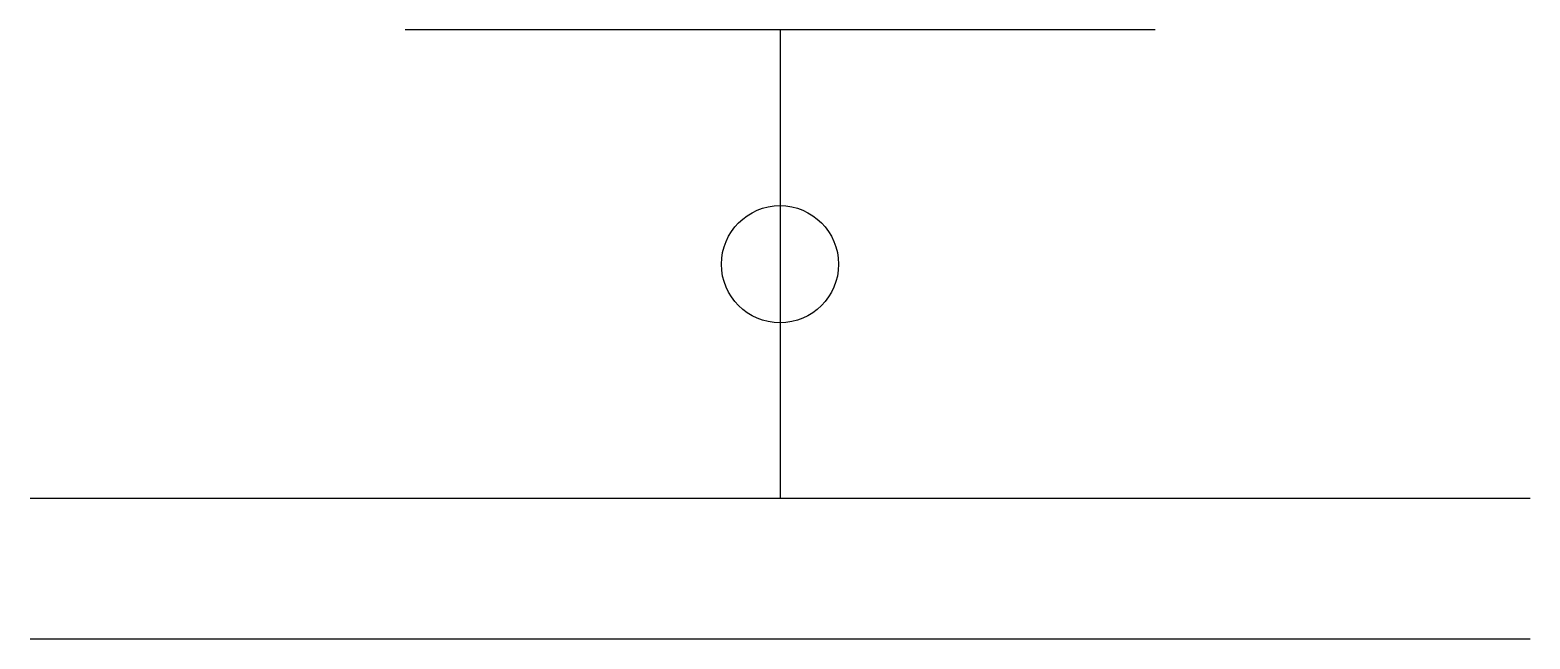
# Model space of a CAD drawing. Header units: millimetres. Extents: x -16 to 16, y 0 to 13.
import ezdxf

# ---------------------------------------------------------------- set-up
doc = ezdxf.new("R2010")
doc.units = ezdxf.units.MM
doc.layers.get('0').update_dxf_attribs({"linetype": 'CONTINUOUS'})

msp = doc.modelspace()

# ---------------------------------------------------------------- linework, layer by layer
for p, q in [((8, 13), (-8, 13)), ((0, 13), (0, 3)), ((16, 3), (-16, 3)), ((16, 0), (-16, 0))]:
    msp.add_line(p, q)
msp.add_circle((0, 8), 1.25)

doc.saveas('drawing.dxf')
